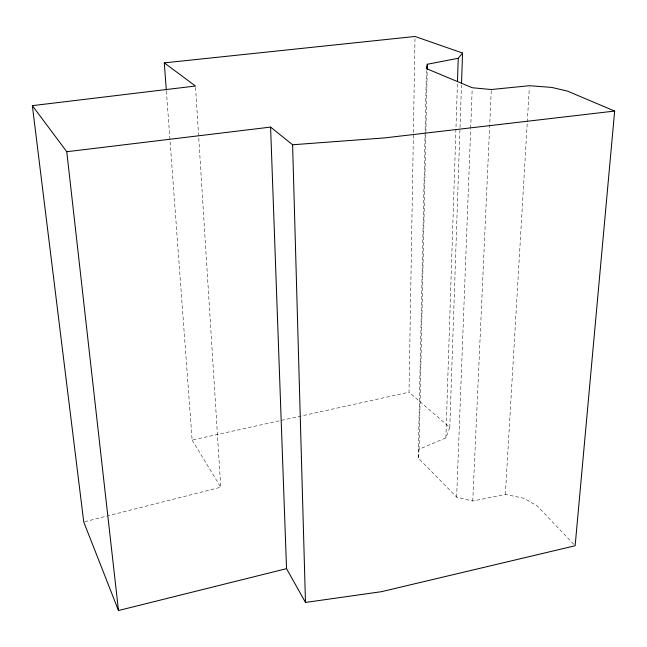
<?xml version="1.0" encoding="UTF-8"?>
<svg xmlns="http://www.w3.org/2000/svg" width="647" height="647" viewBox="0 0 647 647"><rect width="100%" height="100%" fill="white"/><g stroke="black" fill="none" stroke-linecap="round" stroke-linejoin="round"><path stroke-width="0.49" stroke-dasharray="3.23 2.43" d="M573.76 544.297L537.188 505.914L524.054 498.287L505.356 494.429L472.755 501.037L456.653 497.122L418.197 457.971L419.062 449.261L445.856 437.922L449.786 427.416L409.017 392.203L414.986 38.496M418.197 457.971L426.405 70.62M419.062 449.261L427.206 70.321M445.856 437.922L457.421 83.52M449.786 427.416L461.457 85.339M456.653 497.122L470.668 129.093M470.709 128.082L472.205 88.76M472.755 501.037L491.259 90.523M505.356 494.429L527.248 122.954M527.305 121.943L529.327 87.717M84.725 521.708L220.756 487.215L195.54 87.038M166.376 91.041L192.127 440.073L409.017 392.203M192.127 440.073L220.756 487.215"/><path stroke-width="0.97" d="M427.23 69.31L427.335 64.255L458.238 58.27L462.556 53.046L415.018 36.475L164.298 62.872L166.303 90.03M457.486 81.498L458.238 58.27M461.529 83.317L462.556 53.046M427.335 64.255L426.454 68.598L472.245 87.749L491.299 89.521L529.448 85.703L551.616 87.402L567.459 91.098L614.65 111.066L575.143 545.744L381.463 591.682L305.481 602.438L286.54 568.648L270.592 127.095L66.77 151.721L32.35 105.655L195.475 86.027L164.298 62.872M32.35 105.655L83.746 521.959L118.482 610.525L286.54 568.648M614.65 111.066L384.197 137.948L292.606 144.758L270.592 127.095M66.77 151.721L118.482 610.525M292.606 144.758L305.481 602.438"/></g></svg>
